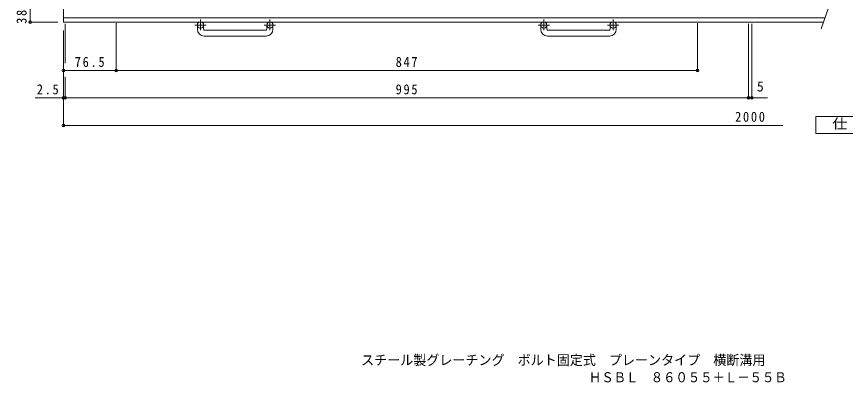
# Model space of a CAD drawing. Units: millimetres, scale not verified. Extents: x -929 to 904, y -686 to 679.
# Drawn here: x -929 to 278, y -686 to -153 of the extents above; entities that cross this region are included whole.
import ezdxf
from ezdxf.enums import TextEntityAlignment as Align

# ---------------------------------------------------------------- set-up
doc = ezdxf.new("R2010")
doc.units = ezdxf.units.MM
doc.header["$LTSCALE"] = 5
doc.header["$PDMODE"] = 32
doc.header["$PDSIZE"] = 4
doc.linetypes.add('CHAIN1', pattern=[8, 5, -1, 1, -1])
for name, color, linetype, lineweight in [('0-1_躯体', 2, 'Continuous', 9), ('0-4_その他', 7, 'Continuous', 9), ('F-4_F-4ﾚｲﾔ', 2, 'Continuous', 9)]:
    doc.layers.add(name, color=color, linetype=linetype, lineweight=lineweight)
doc.layers.add('F-F_F-Fﾚｲﾔ', color=2, linetype='Continuous')
doc.styles.add('ＭＳ ゴシック', font='')
doc.styles.get('ＭＳ ゴシック').set_extended_font_data('MS Gothic')

msp = doc.modelspace()

# ---------------------------------------------------------------- linework, layer by layer
at = {"layer": '0-1_躯体'}
for p, q in [((269.194, -92.984), (242.591, -171.022)), ((-860.846, -160.938), (-860.846, -100.938)), ((248.074, -154.938), (-860.846, -154.938)), ((246.028, -160.938), (-860.846, -160.938)), ((-665.846, -171.539), (-665.846, -165.438)), ((-656.846, -171.539), (-656.846, -165.438)), ((-564.846, -171.539), (-564.846, -165.438)), ((-555.846, -171.539), (-555.846, -165.438)), ((-165.846, -171.539), (-165.846, -165.438)), ((-156.846, -171.539), (-156.846, -165.438)), ((-64.846, -171.539), (-64.846, -165.438)), ((-55.846, -171.539), (-55.846, -165.438)), ((-655.846, -172.539), (-565.846, -172.539)), ((-155.846, -172.539), (-65.846, -172.539)), ((-565.846, -181.539), (-655.846, -181.539)), ((-65.846, -181.539), (-155.846, -181.539))]:
    msp.add_line(p, q, dxfattribs=at)
at = {"layer": '0-1_躯体', "linetype": 'CHAIN1'}
for p, q in [((-653.183, -165.438), (-669.59, -165.438)), ((-661.346, -157.331), (-661.346, -172.928)), ((-552.183, -165.438), (-568.59, -165.438)), ((-560.346, -157.331), (-560.346, -172.928)), ((-153.183, -165.438), (-169.59, -165.438)), ((-161.346, -157.331), (-161.346, -172.928)), ((-52.183, -165.438), (-68.59, -165.438)), ((-60.346, -157.331), (-60.346, -172.928))]:
    msp.add_line(p, q, dxfattribs=at)
at = {"layer": '0-1_躯体'}
for centre in [(-661.346, -165.438), (-560.346, -165.438), (-161.346, -165.438), (-60.346, -165.438)]:
    msp.add_circle(centre, 4.5, dxfattribs=at)
for centre, radius, start, end in [((-655.846, -171.539), 10, 180, 270), ((-655.846, -171.539), 1, 180, 270), ((-565.846, -171.539), 10, 270, 0), ((-565.846, -171.539), 1, 270, 0), ((-155.846, -171.539), 10, 180, 270), ((-155.846, -171.539), 1, 180, 270), ((-65.846, -171.539), 10, 270, 0), ((-65.846, -171.539), 1, 270, 0)]:
    msp.add_arc(centre, radius, start, end, dxfattribs=at)
at = {"layer": '0-4_その他'}
for p, q in [((-909.509, -160.938), (-909.509, -122.438)), ((-869.16, -160.938), (-911.009, -160.938)), ((-858.346, -163.438), (-858.346, -220.987)), ((-784.346, -162.575), (-784.346, -233.039)), ((62.655, -162.575), (62.655, -233.039)), ((136.655, -163.438), (136.655, -273.039)), ((141.655, -163.438), (141.655, -273.039)), ((-860.846, -173.438), (-860.846, -313.039)), ((-860.846, -231.539), (62.655, -231.539)), ((-858.346, -240.553), (-858.346, -273.039)), ((-901.922, -271.539), (164.525, -271.539)), ((-860.846, -311.539), (186.654, -311.539))]:
    msp.add_line(p, q, dxfattribs=at)
for p in [(-909.509, -160.938), (-860.846, -231.539), (-784.346, -231.539), (62.655, -231.539), (-860.846, -271.539), (-858.346, -271.539), (136.655, -271.539), (141.655, -271.539), (-860.846, -311.539)]:
    msp.add_point(p, dxfattribs=at)
at = {"layer": 'F-4_F-4ﾚｲﾔ'}
msp.add_lwpolyline([(235.018, -323.369), (235.018, -298.368), (347.518, -298.368), (347.518, -323.369)], close=True, dxfattribs=at)

# ---------------------------------------------------------------- texts
at = {"layer": '0-4_その他', "color": 2, "style": 'ＭＳ ゴシック'}
msp.add_text('5', height=14.66, dxfattribs=at).set_placement((148.975, -266.539), align=Align.BOTTOM_LEFT)
at = {"layer": '0-4_その他', "color": 2, "insert": (-914.509, -163.563), "char_height": 14.66, "attachment_point": 7, "rotation": 90, "style": 'ＭＳ ゴシック'}
msp.add_mtext('\\T1.28;\\W0.9;38.5', dxfattribs=at)
at = {"layer": '0-4_その他', "color": 2, "char_height": 14.66, "attachment_point": 7, "style": 'ＭＳ ゴシック'}
for s, insert in [('\\T1.28;\\W0.9;76.5', (-844.471, -226.539)), ('\\T1.27;\\W0.9;847', (-377.096, -226.539)), ('\\T1.27;\\W0.9;2.5', (-899.664, -266.539)), ('\\T1.27;\\W0.9;995', (-377.096, -266.539)), ('\\T1.28;\\W0.9;2000', (117.28, -306.539))]:
    msp.add_mtext(s, dxfattribs=dict(at, insert=insert))
at = {"layer": 'F-4_F-4ﾚｲﾔ', "style": 'ＭＳ ゴシック'}
for s, width, p in [('仕\u3000様', 1.1, (258.768, -320.868)), ('スチール製グレーチング\u3000ボルト固定式\u3000プレーンタイプ\u3000横断溝用', 0.95, (-427.425, -665.293))]:
    msp.add_text(s, height=14.66, dxfattribs=dict(at, width=width)).set_placement(p, align=Align.BOTTOM_LEFT)
at = {"layer": 'F-F_F-Fﾚｲﾔ', "style": 'ＭＳ ゴシック', "width": 0.9}
msp.add_text('ＨＳＢＬ\u3000８６０５５＋Ｌ－５５Ｂ', height=14.66, dxfattribs=at).set_placement((-95.577, -690.343), align=Align.BOTTOM_LEFT)

doc.saveas('drawing.dxf')
